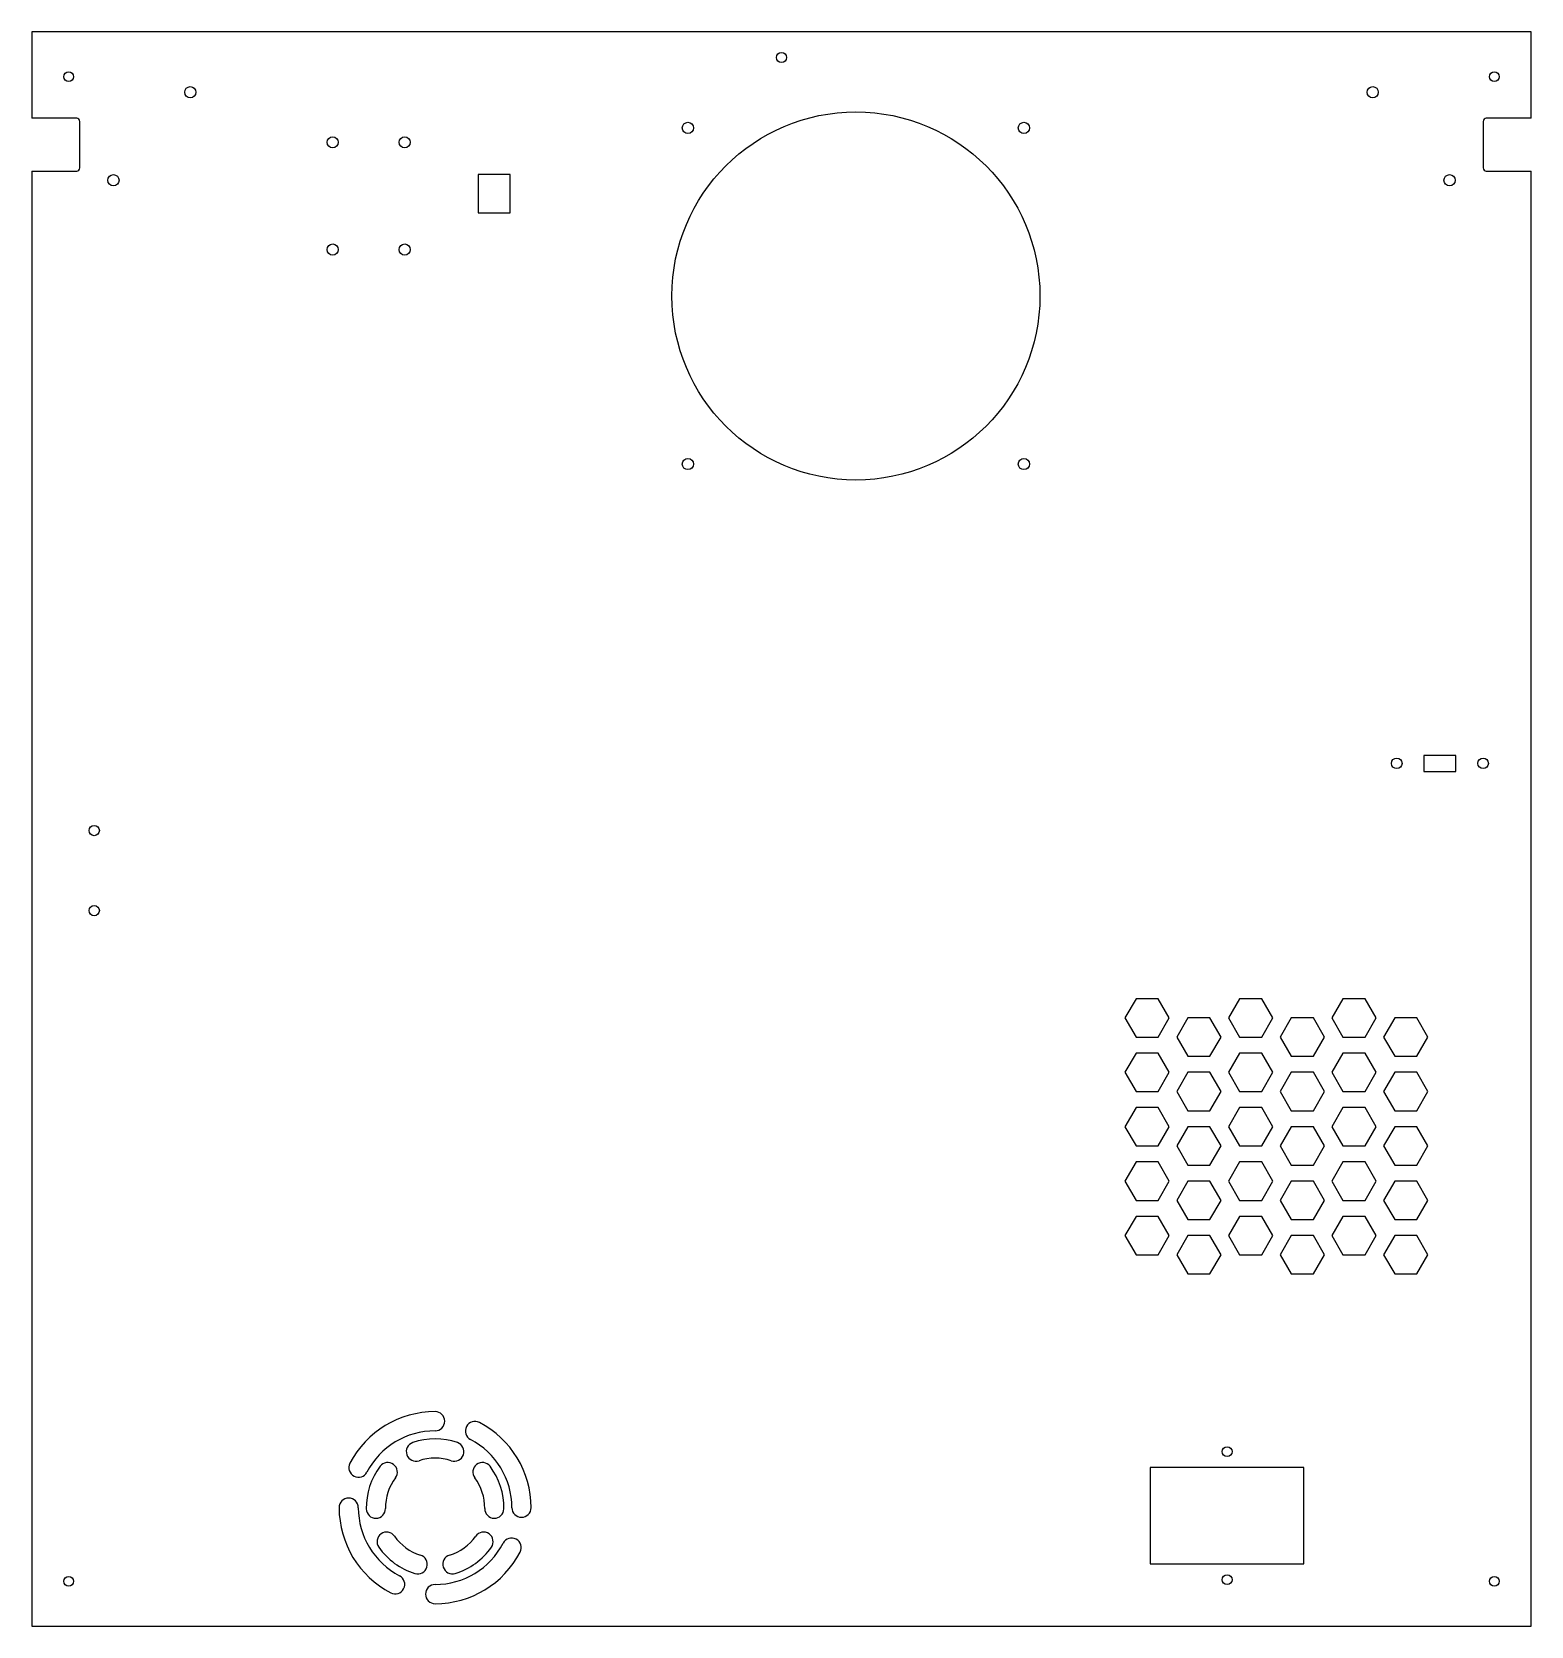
# Model space of a CAD drawing. Header units: millimetres. Extents: x -470 to -1, y 1 to 499.
import ezdxf

# ---------------------------------------------------------------- set-up
doc = ezdxf.new("R2010")
doc.units = ezdxf.units.MM

msp = doc.modelspace()

# ---------------------------------------------------------------- linework, layer by layer
at = {"color": 7, "linetype": 'Continuous', "lineweight": 25}
for p, q in [((-1, 499), (-469.5, 499)), ((-469.5, 499), (-469.5, 472)), ((-1, 472), (-1, 499)), ((-455.5, 472), (-469.5, 472)), ((-454.5, 456.5), (-454.5, 471)), ((-16, 471), (-16, 456.5)), ((-1, 472), (-15, 472)), ((-469.5, 455.5), (-469.5, 1)), ((-469.5, 455.5), (-455.5, 455.5)), ((-320, 454.5), (-330, 454.5)), ((-330, 454.5), (-330, 442.5)), ((-320, 442.5), (-320, 454.5)), ((-15, 455.5), (-1, 455.5)), ((-1, 1), (-1, 455.5)), ((-330, 442.5), (-320, 442.5)), ((-24.5, 273), (-34.5, 273)), ((-34.5, 273), (-34.5, 268)), ((-24.5, 268), (-24.5, 273)), ((-34.5, 268), (-24.5, 268)), ((-124.46, 197), (-127.93, 191)), ((-117.54, 197), (-124.46, 197)), ((-114.07, 191), (-117.54, 197)), ((-92.13, 197), (-95.6, 191)), ((-85.2, 197), (-92.13, 197)), ((-81.74, 191), (-85.2, 197)), ((-59.8, 197), (-63.26, 191)), ((-52.87, 197), (-59.8, 197)), ((-49.41, 191), (-52.87, 197)), ((-127.93, 191), (-124.46, 185)), ((-117.54, 185), (-114.07, 191)), ((-108.3, 191), (-111.76, 185)), ((-101.37, 191), (-108.3, 191)), ((-97.91, 185), (-101.37, 191)), ((-95.6, 191), (-92.13, 185)), ((-85.2, 185), (-81.74, 191)), ((-75.97, 191), (-79.43, 185)), ((-69.04, 191), (-75.97, 191)), ((-65.57, 185), (-69.04, 191)), ((-63.26, 191), (-59.8, 185)), ((-52.87, 185), (-49.41, 191)), ((-43.64, 191), (-47.1, 185)), ((-36.71, 191), (-43.64, 191)), ((-33.24, 185), (-36.71, 191)), ((-124.46, 185), (-117.54, 185)), ((-111.76, 185), (-108.3, 179)), ((-101.37, 179), (-97.91, 185)), ((-92.13, 185), (-85.2, 185)), ((-79.43, 185), (-75.97, 179)), ((-69.04, 179), (-65.57, 185)), ((-59.8, 185), (-52.87, 185)), ((-47.1, 185), (-43.64, 179)), ((-36.71, 179), (-33.24, 185)), ((-124.46, 180), (-127.93, 174)), ((-117.54, 180), (-124.46, 180)), ((-114.07, 174), (-117.54, 180)), ((-92.13, 180), (-95.6, 174)), ((-85.2, 180), (-92.13, 180)), ((-81.74, 174), (-85.2, 180)), ((-59.8, 180), (-63.26, 174)), ((-52.87, 180), (-59.8, 180)), ((-49.41, 174), (-52.87, 180)), ((-108.3, 179), (-101.37, 179)), ((-75.97, 179), (-69.04, 179)), ((-43.64, 179), (-36.71, 179)), ((-127.93, 174), (-124.46, 168)), ((-117.54, 168), (-114.07, 174)), ((-108.3, 174), (-111.76, 168)), ((-101.37, 174), (-108.3, 174)), ((-97.91, 168), (-101.37, 174)), ((-95.6, 174), (-92.13, 168)), ((-85.2, 168), (-81.74, 174)), ((-75.97, 174), (-79.43, 168)), ((-69.04, 174), (-75.97, 174)), ((-65.57, 168), (-69.04, 174)), ((-63.26, 174), (-59.8, 168)), ((-52.87, 168), (-49.41, 174)), ((-43.64, 174), (-47.1, 168)), ((-36.71, 174), (-43.64, 174)), ((-33.24, 168), (-36.71, 174)), ((-124.46, 168), (-117.54, 168)), ((-111.76, 168), (-108.3, 162)), ((-101.37, 162), (-97.91, 168)), ((-92.13, 168), (-85.2, 168)), ((-79.43, 168), (-75.97, 162)), ((-69.04, 162), (-65.57, 168)), ((-59.8, 168), (-52.87, 168)), ((-47.1, 168), (-43.64, 162)), ((-36.71, 162), (-33.24, 168)), ((-124.46, 163), (-127.93, 157)), ((-117.54, 163), (-124.46, 163)), ((-114.07, 157), (-117.54, 163)), ((-108.3, 162), (-101.37, 162)), ((-92.13, 163), (-95.6, 157)), ((-85.2, 163), (-92.13, 163)), ((-81.74, 157), (-85.2, 163)), ((-75.97, 162), (-69.04, 162)), ((-59.8, 163), (-63.26, 157)), ((-52.87, 163), (-59.8, 163)), ((-49.41, 157), (-52.87, 163)), ((-43.64, 162), (-36.71, 162)), ((-127.93, 157), (-124.46, 151)), ((-117.54, 151), (-114.07, 157)), ((-108.3, 157), (-111.76, 151)), ((-101.37, 157), (-108.3, 157)), ((-97.91, 151), (-101.37, 157)), ((-95.6, 157), (-92.13, 151)), ((-85.2, 151), (-81.74, 157)), ((-75.97, 157), (-79.43, 151)), ((-69.04, 157), (-75.97, 157)), ((-65.57, 151), (-69.04, 157)), ((-63.26, 157), (-59.8, 151)), ((-52.87, 151), (-49.41, 157)), ((-43.64, 157), (-47.1, 151)), ((-36.71, 157), (-43.64, 157)), ((-33.24, 151), (-36.71, 157)), ((-124.46, 151), (-117.54, 151)), ((-111.76, 151), (-108.3, 145)), ((-101.37, 145), (-97.91, 151)), ((-92.13, 151), (-85.2, 151)), ((-79.43, 151), (-75.97, 145)), ((-69.04, 145), (-65.57, 151)), ((-59.8, 151), (-52.87, 151)), ((-47.1, 151), (-43.64, 145)), ((-36.71, 145), (-33.24, 151)), ((-124.46, 146), (-127.93, 140)), ((-117.54, 146), (-124.46, 146)), ((-114.07, 140), (-117.54, 146)), ((-108.3, 145), (-101.37, 145)), ((-92.13, 146), (-95.6, 140)), ((-85.2, 146), (-92.13, 146)), ((-81.74, 140), (-85.2, 146)), ((-75.97, 145), (-69.04, 145)), ((-59.8, 146), (-63.26, 140)), ((-52.87, 146), (-59.8, 146)), ((-49.41, 140), (-52.87, 146)), ((-43.64, 145), (-36.71, 145)), ((-127.93, 140), (-124.46, 134)), ((-117.54, 134), (-114.07, 140)), ((-108.3, 140), (-111.76, 134)), ((-101.37, 140), (-108.3, 140)), ((-97.91, 134), (-101.37, 140)), ((-95.6, 140), (-92.13, 134)), ((-85.2, 134), (-81.74, 140)), ((-75.97, 140), (-79.43, 134)), ((-69.04, 140), (-75.97, 140)), ((-65.57, 134), (-69.04, 140)), ((-63.26, 140), (-59.8, 134)), ((-52.87, 134), (-49.41, 140)), ((-43.64, 140), (-47.1, 134)), ((-36.71, 140), (-43.64, 140)), ((-33.24, 134), (-36.71, 140)), ((-124.46, 134), (-117.54, 134)), ((-111.76, 134), (-108.3, 128)), ((-101.37, 128), (-97.91, 134)), ((-92.13, 134), (-85.2, 134)), ((-79.43, 134), (-75.97, 128)), ((-69.04, 128), (-65.57, 134)), ((-59.8, 134), (-52.87, 134)), ((-47.1, 134), (-43.64, 128)), ((-36.71, 128), (-33.24, 134)), ((-124.46, 129), (-127.93, 123)), ((-117.54, 129), (-124.46, 129)), ((-114.07, 123), (-117.54, 129)), ((-108.3, 128), (-101.37, 128)), ((-92.13, 129), (-95.6, 123)), ((-85.2, 129), (-92.13, 129)), ((-81.74, 123), (-85.2, 129)), ((-75.97, 128), (-69.04, 128)), ((-59.8, 129), (-63.26, 123)), ((-52.87, 129), (-59.8, 129)), ((-49.41, 123), (-52.87, 129)), ((-43.64, 128), (-36.71, 128)), ((-127.93, 123), (-124.46, 117)), ((-117.54, 117), (-114.07, 123)), ((-108.3, 123), (-111.76, 117)), ((-101.37, 123), (-108.3, 123)), ((-97.91, 117), (-101.37, 123)), ((-95.6, 123), (-92.13, 117)), ((-85.2, 117), (-81.74, 123)), ((-75.97, 123), (-79.43, 117)), ((-69.04, 123), (-75.97, 123)), ((-65.57, 117), (-69.04, 123)), ((-63.26, 123), (-59.8, 117)), ((-52.87, 117), (-49.41, 123)), ((-43.64, 123), (-47.1, 117)), ((-36.71, 123), (-43.64, 123)), ((-33.24, 117), (-36.71, 123)), ((-124.46, 117), (-117.54, 117)), ((-111.76, 117), (-108.3, 111)), ((-101.37, 111), (-97.91, 117)), ((-92.13, 117), (-85.2, 117)), ((-79.43, 117), (-75.97, 111)), ((-69.04, 111), (-65.57, 117)), ((-59.8, 117), (-52.87, 117)), ((-47.1, 117), (-43.64, 111)), ((-36.71, 111), (-33.24, 117)), ((-108.3, 111), (-101.37, 111)), ((-75.97, 111), (-69.04, 111)), ((-43.64, 111), (-36.71, 111)), ((-72, 50.5), (-120, 50.5)), ((-120, 50.5), (-120, 20.5)), ((-72, 20.5), (-72, 50.5)), ((-120, 20.5), (-72, 20.5)), ((-469.5, 1), (-1, 1))]:
    msp.add_line(p, q, dxfattribs=at)
for centre, radius in [((-235.25, 491), 1.6), ((-458, 485), 1.55), ((-12.5, 485), 1.55), ((-420, 480.16), 1.75), ((-50.5, 480.16), 1.75), ((-212, 416.5), 57.5), ((-264.5, 469), 1.75), ((-159.5, 469), 1.75), ((-375.5, 464.5), 1.75), ((-353, 464.5), 1.75), ((-444, 452.66), 1.75), ((-26.5, 452.66), 1.75), ((-375.5, 431), 1.75), ((-353, 431), 1.75), ((-264.5, 364), 1.75), ((-159.5, 364), 1.75), ((-43, 270.5), 1.65), ((-16, 270.5), 1.65), ((-450, 249.5), 1.6), ((-450, 224.5), 1.6), ((-96, 55.5), 1.55), ((-458, 15), 1.55), ((-96, 15.5), 1.55), ((-12.5, 15), 1.55)]:
    msp.add_circle(centre, radius, dxfattribs=at)
for centre, radius, start, end in [((-455.5, 471), 1, 0, 90), ((-15, 471), 1, 90, 180), ((-455.5, 456.5), 1, 270, 360), ((-15, 456.5), 1, 180, 270), ((-343.5, 38), 30, 90, 152.4659), ((-343.5, 65), 3, 270, 90), ((-331.02, 61.94), 3, 62.4659, 242.4659), ((-343.5, 38), 24, 90, 152.4659), ((-343.5, 38), 30, 0, 62.4659), ((-349.5, 55.5), 3, 108.9246, 288.9246), ((-343.5, 38), 21.5, 71.0754, 108.9246), ((-337.5, 55.5), 3, 251.0754, 71.0754), ((-343.5, 38), 24, 0, 62.4659), ((-367.44, 50.48), 3, 152.4659, 332.4659), ((-343.5, 38), 21.5, 143.0754, 180.9246), ((-358.29, 49.11), 3, 323.0754, 143.0754), ((-343.5, 38), 15.5, 71.0754, 108.9246), ((-328.71, 49.11), 3, 36.9246, 216.9246), ((-343.5, 38), 21.5, 359.0754, 36.9246), ((-343.5, 38), 15.5, 143.0754, 180.9246), ((-343.5, 38), 15.5, 359.0754, 36.9246), ((-370.5, 38), 3, 0, 180), ((-343.5, 38), 30, 180, 242.4659), ((-343.5, 38), 24, 180, 242.4659), ((-362, 37.7), 3, 180.9246, 0.9246), ((-325, 37.7), 3, 179.0754, 359.0754), ((-316.5, 38), 3, 180, 0), ((-358.64, 27.37), 3, 35.0754, 215.0754), ((-328.36, 27.37), 3, 324.9246, 144.9246), ((-343.5, 38), 21.5, 215.0754, 252.9246), ((-343.5, 38), 15.5, 215.0754, 252.9246), ((-343.5, 38), 24, 270, 332.4659), ((-343.5, 38), 15.5, 287.0754, 324.9246), ((-343.5, 38), 21.5, 287.0754, 324.9246), ((-319.56, 25.52), 3, 332.4659, 152.4659), ((-348.93, 20.32), 3, 252.9246, 72.9246), ((-343.5, 38), 30, 270, 332.4659), ((-338.07, 20.32), 3, 107.0754, 287.0754), ((-355.98, 14.06), 3, 242.4659, 62.4659), ((-343.5, 11), 3, 90, 270)]:
    msp.add_arc(centre, radius, start, end, dxfattribs=at)

doc.saveas('drawing.dxf')
